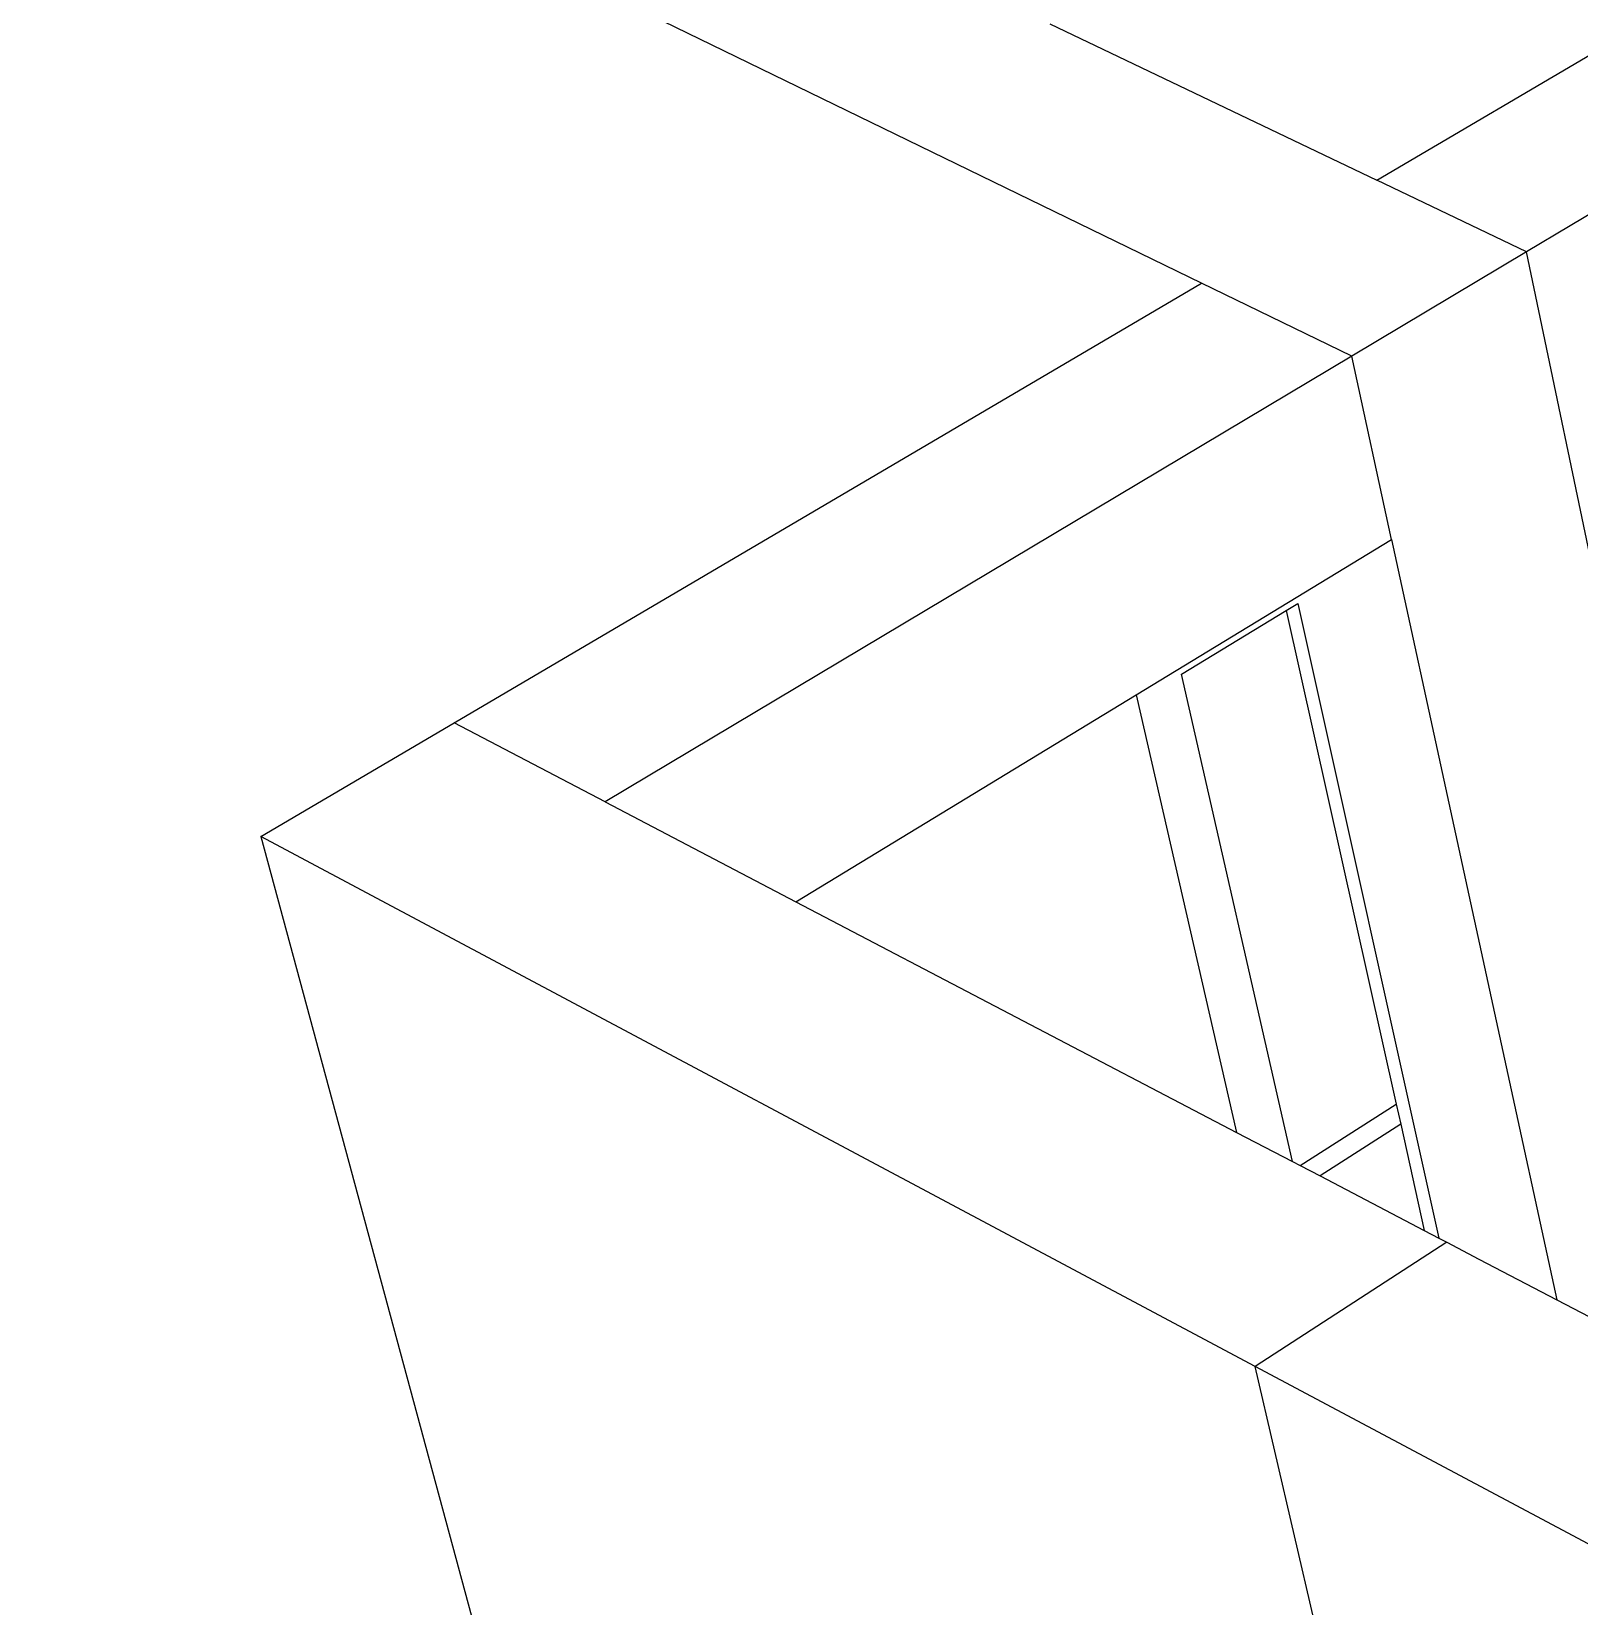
# Model space of a CAD drawing. Header units: millimetres. Extents: x -650 to 3773, y 316 to 2389.
# Drawn here: x 1284.3 to 1411.3, y 1873.1 to 2002.4 of the extents above; entities that cross this region are included whole.
import ezdxf

# ---------------------------------------------------------------- set-up
doc = ezdxf.new("R2010")
doc.units = ezdxf.units.MM

# ---------------------------------------------------------------- blocks, each defined once
blk = doc.blocks.new('A$Ca364616d')
for p, q in [((472.79, 535.66), (245.61, 400.1)), ((218.93, 397.53), (45.72, 481.76)), ((233.31, 405.98), (257.79, 420.38)), ((206.47, 418.81), (233.31, 405.98)), ((245.61, 400.1), (233.31, 405.98)), ((245.61, 400.1), (231.25, 391.54)), ((251.81, 370.41), (245.61, 400.1)), ((157.58, 361.45), (218.93, 397.53)), ((231.25, 391.54), (218.93, 397.53)), ((231.25, 391.54), (169.97, 354.97)), ((234.52, 376.5), (231.25, 391.54)), ((229.36, 373.36), (234.52, 376.5)), ((234.52, 376.5), (248.09, 314.13)), ((213.55, 363.75), (229.36, 373.36)), ((225.88, 370.67), (226.84, 371.25)), ((226.84, 371.25), (238.4, 319.19)), ((217.28, 365.44), (225.88, 370.67)), ((225.88, 370.67), (234.91, 330.17)), ((226.4, 325.47), (217.28, 365.44)), ((185.63, 346.78), (213.55, 363.75)), ((213.55, 363.75), (221.81, 327.86)), ((141.73, 352.14), (157.58, 361.45)), ((169.97, 354.97), (157.58, 361.45)), ((169.97, 354.97), (185.63, 346.78)), ((223.34, 308.66), (141.73, 352.14)), ((141.73, 352.14), (166.07, 262)), ((185.63, 346.78), (221.81, 327.86)), ((227.03, 325.14), (234.91, 330.17)), ((234.91, 330.17), (235.27, 328.53)), ((235.27, 328.53), (228.65, 324.29)), ((235.27, 328.53), (237.21, 319.81)), ((221.81, 327.86), (226.4, 325.47)), ((226.4, 325.47), (227.03, 325.14)), ((227.03, 325.14), (228.65, 324.29)), ((228.65, 324.29), (237.21, 319.81)), ((237.21, 319.81), (238.4, 319.19)), ((238.4, 319.19), (239.06, 318.85)), ((239.06, 318.85), (223.34, 308.66)), ((239.06, 318.85), (241.69, 317.47)), ((241.69, 317.47), (248.09, 314.13)), ((248.09, 314.13), (265.47, 305.04)), ((228.17, 287.82), (223.34, 308.66)), ((323.67, 255.21), (223.34, 308.66))]:
    blk.add_line(p, q)

msp = doc.modelspace()

# ---------------------------------------------------------------- block references
msp.add_blockref('A$Ca364616d', (1161.39, 1584.18))

doc.saveas('drawing.dxf')
